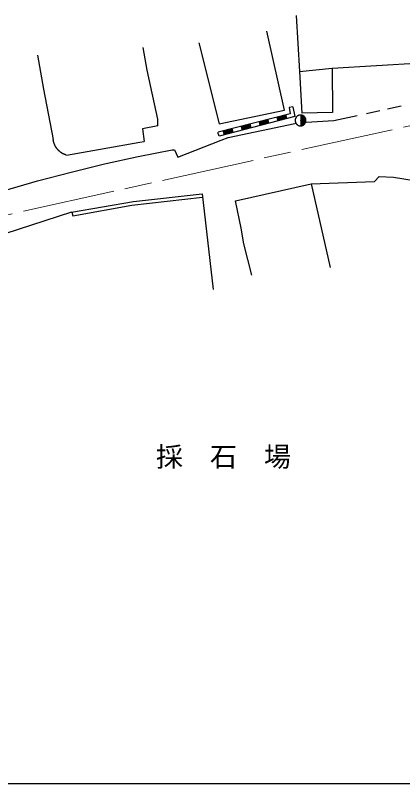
# Model space of a CAD drawing. Units: millimetres, scale not verified. Extents: x 40000 to 680000, y 20000 to 380000.
# Drawn here: x 111366 to 161585, y 205000 to 304645 of the extents above; entities that cross this region are included whole.
import ezdxf
from ezdxf.enums import TextEntityAlignment as Align

# ---------------------------------------------------------------- set-up
doc = ezdxf.new("R2010")
doc.units = ezdxf.units.MM
doc.header["$LTSCALE"] = 1000
doc.linetypes.add('CHAIN', pattern=[18.5, 12, -1.5, 3.5, -1.5])
for name, color, linetype, lineweight in [('M-BGD', 7, 'Continuous', 25), ('M-BMK', 2, 'CHAIN', 13), ('M-TTL-BAND', 7, 'Continuous', 25)]:
    doc.layers.add(name, color=color, linetype=linetype, lineweight=lineweight)
doc.styles.add('ＭＳ ゴシック', font='')
doc.styles.get('ＭＳ ゴシック').set_extended_font_data('MS Gothic')

msp = doc.modelspace()

# ---------------------------------------------------------------- linework, layer by layer
at = {"layer": 'M-BGD'}
for p, q in [((147770, 304645), (148193, 297364)), ((146246, 292368), (143960, 302613)), ((135154, 301089), (137779, 290590)), ((128466, 297533), (127958, 300496)), ((114242, 299480), (115004, 295078)), ((152426, 297787), (169360, 298803)), ((129820, 291183), (128466, 297533)), ((148193, 297364), (152426, 297787)), ((148193, 297364), (148532, 291945)), ((152426, 297787), (152511, 292030)), ((115004, 295078), (116274, 288558)), ((137779, 290590), (146246, 292368)), ((147346, 292781), (146855, 292687)), ((146855, 292688), (147008, 291879)), ((147346, 292781), (147586, 291512)), ((152511, 292030), (148532, 291945)), ((156907, 291921), (158647, 292299)), ((159606, 292508), (161375, 292892)), ((129820, 290336), (129820, 291183)), ((147008, 291879), (137659, 289478)), ((147586, 291512), (137783, 288993)), ((144149, 291042), (142987, 290743)), ((144249, 290654), (144124, 291139)), ((145287, 291437), (145411, 290953)), ((146474, 291639), (145311, 291340)), ((146499, 291542), (145336, 291244)), ((146523, 291445), (145361, 291147)), ((146548, 291348), (145386, 291050)), ((146573, 291252), (146449, 291736)), ((149080, 290787), (152647, 291012)), ((152647, 291012), (155690, 291671)), ((129820, 290336), (127852, 289942)), ((138964, 288812), (147623, 290636)), ((140637, 290243), (140762, 289759)), ((141825, 290445), (140662, 290146)), ((141850, 290348), (140687, 290049)), ((141874, 290251), (140712, 289952)), ((141899, 290154), (140737, 289856)), ((141924, 290057), (141800, 290542)), ((142962, 290840), (143086, 290356)), ((144174, 290945), (143012, 290646)), ((144199, 290848), (143037, 290550)), ((144224, 290751), (143062, 290453)), ((147623, 290636), (147807, 290646)), ((127852, 289942), (128088, 288293)), ((137783, 288993), (137634, 289469)), ((138313, 289646), (138437, 289162)), ((139500, 289848), (138338, 289549)), ((139525, 289751), (138363, 289452)), ((139550, 289654), (138388, 289355)), ((139575, 289557), (138412, 289258)), ((139600, 289460), (139475, 289944)), ((118006, 286492), (127488, 288185)), ((127488, 288185), (128088, 288293)), ((132445, 286272), (138033, 288474)), ((138033, 288474), (138964, 288812)), ((131683, 287204), (132022, 287204)), ((132022, 287204), (132445, 286272)), ((149717, 282801), (157958, 283116)), ((158522, 283732), (157958, 283116)), ((158522, 283732), (160385, 283648)), ((160385, 283648), (163094, 283224)), ((139896, 280600), (149717, 282801)), ((149717, 282801), (152172, 271964)), ((126459, 280010), (135649, 281051)), ((126693, 280497), (135599, 281486)), ((135599, 281486), (137017, 269085)), ((118664, 279099), (126693, 280497)), ((118803, 278630), (126459, 280010)), ((140658, 277044), (139896, 280600)), ((118664, 279099), (110013, 276313)), ((118708, 279107), (118803, 278630)), ((140996, 275012), (140658, 277044)), ((142012, 270948), (140996, 275012))]:
    msp.add_line(p, q, dxfattribs=at)
msp.add_lwpolyline([(149046, 291019), (149046, 291031), (149046, 291043), (149045, 291055), (149044, 291068), (149043, 291080), (149042, 291092), (149041, 291104), (149039, 291116), (149037, 291128), (149035, 291141), (149033, 291153), (149031, 291165), (149028, 291177), (149025, 291188), (149022, 291200), (149019, 291212), (149015, 291224), (149012, 291236), (149008, 291247), (149004, 291259), (148999, 291270), (148995, 291282), (148990, 291293), (148985, 291304), (148980, 291315), (148975, 291326), (148969, 291337), (148964, 291348), (148958, 291359), (148952, 291370), (148945, 291380), (148939, 291391), (148932, 291401), (148926, 291411), (148919, 291421), (148912, 291431), (148904, 291441), (148897, 291451), (148889, 291460), (148881, 291470), (148873, 291479), (148865, 291488), (148857, 291497), (148849, 291506), (148840, 291515), (148831, 291523), (148822, 291532), (148813, 291540), (148804, 291548), (148795, 291556), (148785, 291564), (148776, 291571), (148766, 291579), (148756, 291586), (148746, 291593), (148736, 291600), (148726, 291607), (148715, 291613), (148705, 291620), (148694, 291626), (148684, 291632), (148673, 291638), (148662, 291643), (148651, 291649), (148640, 291654), (148629, 291659), (148617, 291664), (148606, 291669), (148595, 291673), (148583, 291677), (148572, 291681), (148560, 291685), (148548, 291689), (148537, 291692), (148525, 291695), (148513, 291699), (148501, 291701), (148489, 291704), (148477, 291706), (148465, 291709), (148453, 291710), (148441, 291712), (148429, 291714), (148416, 291715), (148404, 291716), (148392, 291717), (148380, 291718), (148367, 291718), (148355, 291719), (148343, 291719), (148331, 291719), (148318, 291718), (148306, 291718), (148294, 291717), (148282, 291716), (148270, 291715), (148257, 291713), (148245, 291711), (148233, 291710), (148221, 291707), (148209, 291705), (148197, 291703), (148185, 291700), (148173, 291697), (148161, 291694), (148150, 291691), (148138, 291687), (148126, 291683), (148115, 291679), (148103, 291675), (148092, 291671), (148080, 291666), (148069, 291662), (148058, 291657), (148047, 291651), (148036, 291646), (148025, 291641), (148014, 291635), (148003, 291629), (147992, 291623), (147982, 291617), (147972, 291610), (147961, 291603), (147951, 291597), (147941, 291590), (147931, 291582), (147921, 291575), (147912, 291568), (147902, 291560), (147893, 291552), (147883, 291544), (147874, 291536), (147865, 291528), (147856, 291519), (147848, 291510), (147839, 291502), (147831, 291493), (147823, 291484), (147815, 291474), (147807, 291465), (147799, 291455), (147791, 291446), (147784, 291436), (147777, 291426), (147770, 291416), (147763, 291406), (147756, 291396), (147750, 291385), (147743, 291375), (147737, 291364), (147731, 291354), (147726, 291343), (147720, 291332), (147715, 291321), (147709, 291310), (147704, 291299), (147700, 291287), (147695, 291276), (147691, 291264), (147686, 291253), (147682, 291241), (147679, 291230), (147675, 291218), (147672, 291206), (147668, 291194), (147665, 291183), (147663, 291171), (147660, 291159), (147658, 291147), (147656, 291135), (147654, 291122), (147652, 291110), (147651, 291098), (147649, 291086), (147648, 291074), (147647, 291062), (147647, 291049), (147646, 291037), (147646, 291025), (147646, 291013), (147646, 291000), (147647, 290988), (147647, 290976), (147648, 290964), (147649, 290951), (147651, 290939), (147652, 290927), (147654, 290915), (147656, 290903), (147658, 290891), (147660, 290879), (147663, 290867), (147665, 290855), (147668, 290843), (147672, 290831), (147675, 290819), (147679, 290808), (147682, 290796), (147686, 290784), (147691, 290773), (147695, 290761), (147700, 290750), (147704, 290739), (147709, 290728), (147715, 290717), (147720, 290706), (147726, 290695), (147731, 290684), (147737, 290673), (147743, 290663), (147750, 290652), (147756, 290642), (147763, 290631), (147770, 290621), (147777, 290611), (147784, 290601), (147791, 290592), (147799, 290582), (147807, 290572), (147815, 290563), (147823, 290554), (147831, 290545), (147839, 290536), (147848, 290527), (147856, 290518), (147865, 290510), (147874, 290502), (147883, 290493), (147893, 290485), (147902, 290477), (147912, 290470), (147921, 290462), (147931, 290455), (147941, 290448), (147951, 290441), (147961, 290434), (147972, 290427), (147982, 290421), (147992, 290415), (148003, 290408), (148014, 290403), (148025, 290397), (148036, 290391), (148047, 290386), (148058, 290381), (148069, 290376), (148080, 290371), (148092, 290367), (148103, 290362), (148115, 290358), (148126, 290354), (148138, 290350), (148150, 290347), (148161, 290343), (148173, 290340), (148185, 290337), (148197, 290335), (148209, 290332), (148221, 290330), (148233, 290328), (148245, 290326), (148257, 290324), (148270, 290323), (148282, 290322), (148294, 290321), (148306, 290320), (148318, 290319), (148331, 290319), (148343, 290319), (148355, 290319), (148367, 290319), (148380, 290319), (148392, 290320), (148404, 290321), (148416, 290322), (148429, 290324), (148441, 290325), (148453, 290327), (148465, 290329), (148477, 290331), (148489, 290333), (148501, 290336), (148513, 290339), (148525, 290342), (148537, 290345), (148548, 290349), (148560, 290352), (148572, 290356), (148583, 290360), (148595, 290364), (148606, 290369), (148617, 290373), (148629, 290378), (148640, 290383), (148651, 290389), (148662, 290394), (148673, 290400), (148684, 290405), (148694, 290411), (148705, 290418), (148715, 290424), (148726, 290431), (148736, 290437), (148746, 290444), (148756, 290451), (148766, 290459), (148776, 290466), (148785, 290474), (148795, 290481), (148804, 290489), (148813, 290497), (148822, 290506), (148831, 290514), (148840, 290523), (148849, 290531), (148857, 290540), (148865, 290549), (148873, 290558), (148881, 290568), (148889, 290577), (148897, 290587), (148904, 290596), (148912, 290606), (148919, 290616), (148926, 290626), (148932, 290637), (148939, 290647), (148945, 290657), (148952, 290668), (148958, 290678), (148964, 290689), (148969, 290700), (148975, 290711), (148980, 290722), (148985, 290733), (148990, 290744), (148995, 290756), (148999, 290767), (149004, 290779), (149008, 290790), (149012, 290802), (149015, 290813), (149019, 290825), (149022, 290837), (149025, 290849), (149028, 290861), (149031, 290873), (149033, 290885), (149035, 290897), (149037, 290909), (149039, 290921), (149041, 290933), (149042, 290945), (149043, 290958), (149044, 290970), (149045, 290982), (149046, 290994), (149046, 291006)], close=True, dxfattribs=at)
for points in [[(148346, 291579), (148356, 291579), (148366, 291578), (148376, 291578), (148386, 291577), (148395, 291577), (148405, 291576), (148415, 291574), (148425, 291573), (148435, 291572), (148444, 291570), (148454, 291568), (148464, 291566), (148473, 291564), (148483, 291562), (148493, 291559), (148502, 291557), (148512, 291554), (148521, 291551), (148530, 291547), (148540, 291544), (148549, 291541), (148558, 291537), (148567, 291533), (148576, 291529), (148585, 291525), (148594, 291521), (148603, 291516), (148612, 291512), (148620, 291507), (148629, 291502), (148637, 291497), (148646, 291492), (148654, 291486), (148662, 291481), (148670, 291475), (148678, 291469), (148686, 291463), (148694, 291457), (148702, 291451), (148709, 291445), (148717, 291438), (148724, 291432), (148731, 291425), (148738, 291418), (148745, 291411), (148752, 291404), (148759, 291397), (148766, 291389), (148772, 291382), (148779, 291374), (148785, 291367), (148791, 291359), (148797, 291351), (148803, 291343), (148808, 291335), (148814, 291327), (148819, 291318), (148824, 291310), (148829, 291302), (148834, 291293), (148839, 291284), (148844, 291276), (148848, 291267), (148852, 291258), (148857, 291249), (148861, 291240), (148864, 291231), (148868, 291222), (148871, 291212), (148875, 291203), (148878, 291194), (148881, 291184), (148884, 291175), (148887, 291165), (148889, 291156), (148891, 291146), (148893, 291136), (148895, 291127), (148897, 291117), (148899, 291107), (148900, 291097), (148902, 291088), (148903, 291078), (148904, 291068), (148905, 291058), (148905, 291048), (148906, 291038), (148906, 291029), (148906, 291019), (148906, 291009), (148906, 290999), (148905, 290989), (148905, 290979), (148904, 290969), (148903, 290959), (148902, 290950), (148900, 290940), (148899, 290930), (148897, 290920), (148895, 290911), (148893, 290901), (148891, 290891), (148889, 290882), (148887, 290872), (148884, 290863), (148881, 290853), (148878, 290844), (148875, 290834), (148871, 290825), (148868, 290816), (148864, 290807), (148861, 290798), (148857, 290789), (148852, 290780), (148848, 290771), (148844, 290762), (148839, 290753), (148834, 290744), (148829, 290736), (148824, 290727), (148819, 290719), (148814, 290711), (148808, 290702), (148803, 290694), (148797, 290686), (148791, 290678), (148785, 290671), (148779, 290663), (148772, 290655), (148766, 290648), (148759, 290641), (148752, 290633), (148745, 290626), (148738, 290619), (148731, 290612), (148724, 290606), (148717, 290599), (148709, 290593), (148702, 290586), (148694, 290580), (148686, 290574), (148678, 290568), (148670, 290562), (148662, 290557), (148654, 290551), (148646, 290546), (148637, 290540), (148629, 290535), (148620, 290530), (148612, 290526), (148603, 290521), (148594, 290517), (148585, 290512), (148576, 290508), (148567, 290504), (148558, 290500), (148549, 290497), (148540, 290493), (148530, 290490), (148521, 290487), (148512, 290484), (148502, 290481), (148493, 290478), (148483, 290476), (148473, 290473), (148464, 290471), (148454, 290469), (148444, 290467), (148435, 290466), (148425, 290464), (148415, 290463), (148405, 290462), (148395, 290461), (148386, 290460), (148376, 290459), (148366, 290459), (148356, 290459), (148346, 290459)], [(148346, 291439), (148353, 291439), (148361, 291438), (148368, 291438), (148376, 291438), (148383, 291437), (148390, 291436), (148398, 291435), (148405, 291435), (148412, 291433), (148420, 291432), (148427, 291431), (148434, 291429), (148442, 291428), (148449, 291426), (148456, 291424), (148463, 291422), (148470, 291420), (148477, 291418), (148484, 291415), (148491, 291413), (148498, 291410), (148505, 291407), (148512, 291405), (148519, 291402), (148525, 291398), (148532, 291395), (148539, 291392), (148545, 291388), (148552, 291385), (148558, 291381), (148565, 291377), (148571, 291373), (148577, 291369), (148583, 291365), (148589, 291361), (148595, 291357), (148601, 291352), (148607, 291348), (148613, 291343), (148618, 291338), (148624, 291333), (148630, 291328), (148635, 291323), (148640, 291318), (148646, 291313), (148651, 291308), (148656, 291302), (148661, 291297), (148666, 291291), (148670, 291285), (148675, 291280), (148680, 291274), (148684, 291268), (148688, 291262), (148693, 291256), (148697, 291250), (148701, 291243), (148705, 291237), (148708, 291231), (148712, 291224), (148716, 291218), (148719, 291211), (148723, 291205), (148726, 291198), (148729, 291191), (148732, 291185), (148735, 291178), (148737, 291171), (148740, 291164), (148743, 291157), (148745, 291150), (148747, 291143), (148749, 291136), (148751, 291129), (148753, 291121), (148755, 291114), (148757, 291107), (148758, 291100), (148759, 291092), (148761, 291085), (148762, 291078), (148763, 291070), (148764, 291063), (148764, 291056), (148765, 291048), (148765, 291041), (148766, 291034), (148766, 291026), (148766, 291019), (148766, 291011), (148766, 291004), (148765, 290996), (148765, 290989), (148764, 290982), (148764, 290974), (148763, 290967), (148762, 290960), (148761, 290952), (148759, 290945), (148758, 290938), (148757, 290930), (148755, 290923), (148753, 290916), (148751, 290909), (148749, 290902), (148747, 290895), (148745, 290887), (148743, 290880), (148740, 290873), (148737, 290867), (148735, 290860), (148732, 290853), (148729, 290846), (148726, 290839), (148723, 290833), (148719, 290826), (148716, 290819), (148712, 290813), (148708, 290807), (148705, 290800), (148701, 290794), (148697, 290788), (148693, 290782), (148688, 290775), (148684, 290769), (148680, 290763), (148675, 290758), (148670, 290752), (148666, 290746), (148661, 290741), (148656, 290735), (148651, 290730), (148646, 290724), (148640, 290719), (148635, 290714), (148630, 290709), (148624, 290704), (148618, 290699), (148613, 290694), (148607, 290690), (148601, 290685), (148595, 290681), (148589, 290676), (148583, 290672), (148577, 290668), (148571, 290664), (148565, 290660), (148558, 290656), (148552, 290653), (148545, 290649), (148539, 290645), (148532, 290642), (148525, 290639), (148519, 290636), (148512, 290633), (148505, 290630), (148498, 290627), (148491, 290625), (148484, 290622), (148477, 290620), (148470, 290617), (148463, 290615), (148456, 290613), (148449, 290611), (148442, 290610), (148434, 290608), (148427, 290607), (148420, 290605), (148412, 290604), (148405, 290603), (148398, 290602), (148390, 290601), (148383, 290600), (148376, 290600), (148368, 290599), (148361, 290599), (148353, 290599), (148346, 290599)], [(148346, 291299), (148351, 291299), (148356, 291299), (148361, 291298), (148366, 291298), (148371, 291298), (148376, 291297), (148381, 291297), (148385, 291296), (148390, 291295), (148395, 291294), (148400, 291293), (148405, 291292), (148410, 291291), (148414, 291290), (148419, 291289), (148424, 291288), (148429, 291286), (148433, 291285), (148438, 291283), (148443, 291281), (148447, 291280), (148452, 291278), (148457, 291276), (148461, 291274), (148466, 291272), (148470, 291270), (148474, 291267), (148479, 291265), (148483, 291263), (148487, 291260), (148492, 291258), (148496, 291255), (148500, 291253), (148504, 291250), (148508, 291247), (148512, 291244), (148516, 291241), (148520, 291238), (148524, 291235), (148528, 291232), (148531, 291229), (148535, 291225), (148539, 291222), (148542, 291218), (148546, 291215), (148549, 291211), (148553, 291208), (148556, 291204), (148559, 291200), (148562, 291197), (148565, 291193), (148568, 291189), (148571, 291185), (148574, 291181), (148577, 291177), (148580, 291173), (148583, 291169), (148585, 291164), (148588, 291160), (148590, 291156), (148593, 291151), (148595, 291147), (148597, 291143), (148599, 291138), (148601, 291134), (148603, 291129), (148605, 291125), (148607, 291120), (148609, 291115), (148610, 291111), (148612, 291106), (148614, 291101), (148615, 291097), (148616, 291092), (148618, 291087), (148619, 291082), (148620, 291078), (148621, 291073), (148622, 291068), (148622, 291063), (148623, 291058), (148624, 291053), (148624, 291048), (148625, 291043), (148625, 291038), (148626, 291034), (148626, 291029), (148626, 291024), (148626, 291019), (148626, 291014), (148626, 291009), (148626, 291004), (148625, 290999), (148625, 290994), (148624, 290989), (148624, 290984), (148623, 290979), (148622, 290974), (148622, 290970), (148621, 290965), (148620, 290960), (148619, 290955), (148618, 290950), (148616, 290945), (148615, 290941), (148614, 290936), (148612, 290931), (148610, 290927), (148609, 290922), (148607, 290917), (148605, 290913), (148603, 290908), (148601, 290904), (148599, 290899), (148597, 290895), (148595, 290890), (148593, 290886), (148590, 290882), (148588, 290877), (148585, 290873), (148583, 290869), (148580, 290865), (148577, 290861), (148574, 290857), (148571, 290853), (148568, 290849), (148565, 290845), (148562, 290841), (148559, 290837), (148556, 290833), (148553, 290830), (148549, 290826), (148546, 290822), (148542, 290819), (148539, 290816), (148535, 290812), (148531, 290809), (148528, 290806), (148524, 290802), (148520, 290799), (148516, 290796), (148512, 290793), (148508, 290790), (148504, 290788), (148500, 290785), (148496, 290782), (148492, 290780), (148487, 290777), (148483, 290775), (148479, 290772), (148474, 290770), (148470, 290768), (148466, 290766), (148461, 290763), (148457, 290761), (148452, 290760), (148447, 290758), (148443, 290756), (148438, 290754), (148433, 290753), (148429, 290751), (148424, 290750), (148419, 290748), (148414, 290747), (148410, 290746), (148405, 290745), (148400, 290744), (148395, 290743), (148390, 290742), (148385, 290741), (148381, 290741), (148376, 290740), (148371, 290740), (148366, 290739), (148361, 290739), (148356, 290739), (148351, 290739), (148346, 290739)], [(148346, 291159), (148348, 291159), (148351, 291159), (148353, 291158), (148356, 291158), (148358, 291158), (148361, 291158), (148363, 291158), (148366, 291157), (148368, 291157), (148371, 291157), (148373, 291156), (148375, 291156), (148378, 291155), (148380, 291154), (148383, 291154), (148385, 291153), (148387, 291152), (148390, 291152), (148392, 291151), (148394, 291150), (148397, 291149), (148399, 291148), (148401, 291147), (148404, 291146), (148406, 291145), (148408, 291144), (148410, 291143), (148412, 291142), (148415, 291141), (148417, 291140), (148419, 291138), (148421, 291137), (148423, 291136), (148425, 291134), (148427, 291133), (148429, 291131), (148431, 291130), (148433, 291128), (148435, 291127), (148437, 291125), (148439, 291124), (148441, 291122), (148442, 291120), (148444, 291119), (148446, 291117), (148448, 291115), (148449, 291113), (148451, 291111), (148453, 291110), (148454, 291108), (148456, 291106), (148457, 291104), (148459, 291102), (148460, 291100), (148462, 291098), (148463, 291096), (148464, 291094), (148466, 291092), (148467, 291089), (148468, 291087), (148469, 291085), (148470, 291083), (148472, 291081), (148473, 291078), (148474, 291076), (148475, 291074), (148476, 291072), (148477, 291069), (148477, 291067), (148478, 291065), (148479, 291062), (148480, 291060), (148480, 291058), (148481, 291055), (148482, 291053), (148482, 291051), (148483, 291048), (148483, 291046), (148484, 291043), (148484, 291041), (148485, 291038), (148485, 291036), (148485, 291033), (148485, 291031), (148486, 291029), (148486, 291026), (148486, 291024), (148486, 291021), (148486, 291019), (148486, 291016), (148486, 291014), (148486, 291011), (148486, 291009), (148485, 291006), (148485, 291004), (148485, 291001), (148485, 290999), (148484, 290997), (148484, 290994), (148483, 290992), (148483, 290989), (148482, 290987), (148482, 290984), (148481, 290982), (148480, 290980), (148480, 290977), (148479, 290975), (148478, 290973), (148477, 290970), (148477, 290968), (148476, 290966), (148475, 290963), (148474, 290961), (148473, 290959), (148472, 290957), (148470, 290954), (148469, 290952), (148468, 290950), (148467, 290948), (148466, 290946), (148464, 290944), (148463, 290942), (148462, 290940), (148460, 290938), (148459, 290936), (148457, 290934), (148456, 290932), (148454, 290930), (148453, 290928), (148451, 290926), (148449, 290924), (148448, 290922), (148446, 290921), (148444, 290919), (148442, 290917), (148441, 290915), (148439, 290914), (148437, 290912), (148435, 290911), (148433, 290909), (148431, 290907), (148429, 290906), (148427, 290905), (148425, 290903), (148423, 290902), (148421, 290900), (148419, 290899), (148417, 290898), (148415, 290897), (148412, 290895), (148410, 290894), (148408, 290893), (148406, 290892), (148404, 290891), (148401, 290890), (148399, 290889), (148397, 290888), (148394, 290887), (148392, 290886), (148390, 290886), (148387, 290885), (148385, 290884), (148383, 290884), (148380, 290883), (148378, 290882), (148375, 290882), (148373, 290881), (148371, 290881), (148368, 290880), (148366, 290880), (148363, 290880), (148361, 290879), (148358, 290879), (148356, 290879), (148353, 290879), (148351, 290879), (148348, 290879), (148346, 290879)], [(148346, 291039), (148346, 291039), (148347, 291039), (148347, 291039), (148347, 291039), (148348, 291039), (148348, 291039), (148348, 291039), (148349, 291038), (148349, 291038), (148350, 291038), (148350, 291038), (148350, 291038), (148351, 291038), (148351, 291038), (148351, 291038), (148352, 291038), (148352, 291038), (148352, 291038), (148353, 291038), (148353, 291037), (148353, 291037), (148354, 291037), (148354, 291037), (148354, 291037), (148355, 291037), (148355, 291037), (148355, 291036), (148355, 291036), (148356, 291036), (148356, 291036), (148356, 291036), (148357, 291036), (148357, 291035), (148357, 291035), (148358, 291035), (148358, 291035), (148358, 291035), (148358, 291034), (148359, 291034), (148359, 291034), (148359, 291034), (148360, 291033), (148360, 291033), (148360, 291033), (148360, 291033), (148361, 291032), (148361, 291032), (148361, 291032), (148361, 291032), (148361, 291031), (148362, 291031), (148362, 291031), (148362, 291031), (148362, 291030), (148363, 291030), (148363, 291030), (148363, 291029), (148363, 291029), (148363, 291029), (148363, 291028), (148364, 291028), (148364, 291028), (148364, 291028), (148364, 291027), (148364, 291027), (148364, 291027), (148365, 291026), (148365, 291026), (148365, 291026), (148365, 291025), (148365, 291025), (148365, 291025), (148365, 291024), (148365, 291024), (148365, 291024), (148365, 291023), (148366, 291023), (148366, 291023), (148366, 291022), (148366, 291022), (148366, 291022), (148366, 291021), (148366, 291021), (148366, 291020), (148366, 291020), (148366, 291020), (148366, 291019), (148366, 291019), (148366, 291019), (148366, 291018), (148366, 291018), (148366, 291018), (148366, 291017), (148366, 291017), (148366, 291017), (148366, 291016), (148366, 291016), (148366, 291016), (148366, 291015), (148366, 291015), (148366, 291014), (148365, 291014), (148365, 291014), (148365, 291013), (148365, 291013), (148365, 291013), (148365, 291012), (148365, 291012), (148365, 291012), (148365, 291011), (148365, 291011), (148364, 291011), (148364, 291010), (148364, 291010), (148364, 291010), (148364, 291010), (148364, 291009), (148363, 291009), (148363, 291009), (148363, 291008), (148363, 291008), (148363, 291008), (148363, 291007), (148362, 291007), (148362, 291007), (148362, 291007), (148362, 291006), (148361, 291006), (148361, 291006), (148361, 291005), (148361, 291005), (148361, 291005), (148360, 291005), (148360, 291004), (148360, 291004), (148360, 291004), (148359, 291004), (148359, 291003), (148359, 291003), (148358, 291003), (148358, 291003), (148358, 291003), (148358, 291002), (148357, 291002), (148357, 291002), (148357, 291002), (148356, 291002), (148356, 291001), (148356, 291001), (148355, 291001), (148355, 291001), (148355, 291001), (148355, 291001), (148354, 291000), (148354, 291000), (148354, 291000), (148353, 291000), (148353, 291000), (148353, 291000), (148352, 291000), (148352, 291000), (148352, 290999), (148351, 290999), (148351, 290999), (148351, 290999), (148350, 290999), (148350, 290999), (148350, 290999), (148349, 290999), (148349, 290999), (148348, 290999), (148348, 290999), (148348, 290999), (148347, 290999), (148347, 290999), (148347, 290999), (148346, 290999), (148346, 290999)], [(117967, 286526), (117926, 286539), (117885, 286553), (117844, 286567), (117804, 286582), (117764, 286598), (117724, 286614), (117685, 286632), (117645, 286649), (117606, 286668), (117568, 286687), (117530, 286707), (117492, 286728), (117455, 286749), (117417, 286771), (117381, 286794), (117345, 286817), (117309, 286841), (117273, 286866), (117238, 286891), (117204, 286917), (117170, 286943), (117136, 286970), (117103, 286998), (117071, 287026), (117039, 287055), (117007, 287084), (116976, 287114), (116946, 287145), (116916, 287176), (116887, 287207), (116858, 287240), (116830, 287272), (116802, 287305), (116775, 287339), (116749, 287373), (116723, 287407), (116698, 287442), (116673, 287478), (116650, 287514), (116626, 287550), (116604, 287587), (116582, 287624), (116561, 287661), (116540, 287699), (116520, 287737), (116501, 287776), (116482, 287815), (116465, 287854), (116448, 287894), (116431, 287934), (116415, 287974), (116400, 288014), (116386, 288055), (116373, 288096), (116360, 288137), (116348, 288178), (116337, 288220), (116326, 288262), (116316, 288303), (116307, 288346), (116299, 288388), (116292, 288430), (116285, 288473), (116279, 288516), (116274, 288558)], [(97224, 277721), (101439, 279217), (105684, 280625), (109957, 281946), (114257, 283177), (118581, 284319), (122928, 285371), (127296, 286333), (131683, 287204)]]:
    msp.add_lwpolyline(points, dxfattribs=at)
at = {"layer": 'M-BMK'}
msp.add_line((76271, 271266), (162905, 290403), dxfattribs=at)
at = {"layer": 'M-TTL-BAND'}
msp.add_line((40000, 205000), (579000, 205000), dxfattribs=at)

# ---------------------------------------------------------------- texts
at = {"layer": 'M-BGD', "style": 'ＭＳ ゴシック'}
msp.add_text('採\u3000石\u3000場', height=2566, dxfattribs=at).set_placement((138351, 245344), align=Align.BOTTOM_CENTER)

doc.saveas('drawing.dxf')
